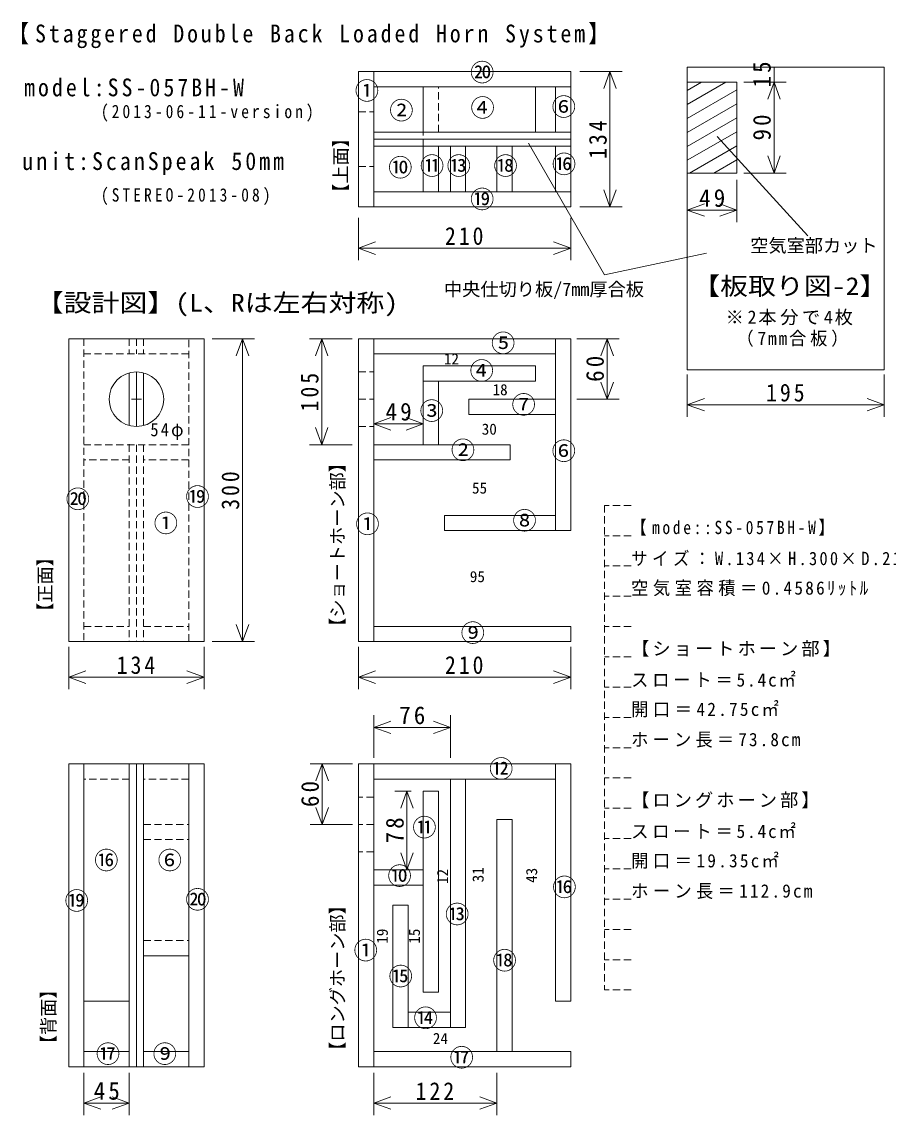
# Model space of a CAD drawing. Units: millimetres, scale not verified. Extents: x -988 to 367, y -526 to 557.
# Drawn here: x -988 to -130, y -526 to 557 of the extents above; entities that cross this region are included whole.
import ezdxf
from ezdxf.enums import TextEntityAlignment as Align

# ---------------------------------------------------------------- set-up
doc = ezdxf.new("R2010")
doc.units = ezdxf.units.MM
doc.header["$LTSCALE"] = 6
doc.linetypes.add('DASHED1', pattern=[1.8, 1.2, -0.6])
doc.layers.add('0-0', color=7, linetype='Continuous', lineweight=9)
doc.styles.add('ＭＳ ゴシック', font='')
doc.styles.get('ＭＳ ゴシック').set_extended_font_data('MS Gothic')

msp = doc.modelspace()

# ---------------------------------------------------------------- linework, layer by layer
at = {"layer": '0-0', "color": 4}
for p, q in [((-231.11, 512.126), (-273.11, 512.126)), ((-243.11, 497.126), (-243.11, 512.126)), ((-393.496, 507.638), (-435.496, 507.638)), ((-405.496, 507.638), (-411.652, 490.723)), ((-405.496, 373.638), (-405.496, 507.638)), ((-405.496, 507.638), (-399.34, 490.723)), ((-231.11, 497.126), (-273.11, 497.126)), ((-243.11, 497.126), (-249.267, 480.212)), ((-243.11, 407.126), (-243.11, 497.126)), ((-243.11, 497.126), (-236.954, 480.212)), ((-243.11, 407.126), (-249.267, 424.04)), ((-243.11, 407.126), (-236.954, 424.04)), ((-231.11, 407.126), (-273.11, 407.126)), ((-405.496, 373.638), (-411.652, 390.552)), ((-405.496, 373.638), (-399.34, 390.552)), ((-328.996, 358.433), (-328.996, 400.433)), ((-279.996, 358.433), (-279.996, 400.433)), ((-393.496, 373.638), (-435.496, 373.638)), ((-328.996, 370.433), (-312.082, 376.589)), ((-328.996, 370.433), (-279.996, 370.433)), ((-328.996, 370.433), (-312.082, 364.277)), ((-279.996, 370.433), (-296.911, 376.589)), ((-279.996, 370.433), (-296.911, 364.277)), ((-654.373, 320.74), (-654.373, 362.74)), ((-444.373, 320.74), (-444.373, 362.74)), ((-654.373, 332.74), (-637.458, 338.897)), ((-444.373, 332.74), (-461.287, 338.897)), ((-654.373, 332.74), (-444.373, 332.74)), ((-654.373, 332.74), (-637.458, 326.584)), ((-444.373, 332.74), (-461.287, 326.584)), ((-757.276, 243.078), (-799.276, 243.078)), ((-769.276, 243.078), (-775.432, 226.164)), ((-769.276, -56.922), (-769.276, 243.078)), ((-769.276, 243.078), (-763.119, 226.164)), ((-702.816, 243.078), (-660.816, 243.078)), ((-690.816, 243.078), (-696.973, 226.164)), ((-690.816, 243.078), (-690.816, 138.078)), ((-690.816, 243.078), (-684.66, 226.164)), ((-396.295, 243.078), (-438.295, 243.078)), ((-408.295, 243.078), (-414.452, 226.164)), ((-408.295, 183.078), (-408.295, 243.078)), ((-408.295, 243.078), (-402.139, 226.164)), ((-328.996, 165.602), (-328.996, 207.602)), ((-133.996, 165.602), (-133.996, 207.602)), ((-408.295, 183.078), (-414.452, 199.993)), ((-408.295, 183.078), (-402.139, 199.993)), ((-396.295, 183.078), (-438.295, 183.078)), ((-328.996, 177.602), (-312.082, 183.759)), ((-328.996, 177.602), (-133.996, 177.602)), ((-328.996, 177.602), (-312.082, 171.446)), ((-133.996, 177.602), (-150.911, 183.759)), ((-133.996, 177.602), (-150.911, 171.446)), ((-639.373, 170.753), (-639.373, 128.753)), ((-639.373, 158.753), (-622.458, 164.909)), ((-590.373, 158.753), (-607.287, 164.909)), ((-590.373, 170.753), (-590.373, 138.078)), ((-690.816, 138.078), (-696.973, 154.993)), ((-690.816, 138.078), (-684.66, 154.993)), ((-590.373, 158.753), (-639.373, 158.753)), ((-639.373, 158.753), (-622.458, 152.596)), ((-590.373, 158.753), (-607.287, 152.596)), ((-702.816, 138.078), (-660.816, 138.078)), ((-769.276, -56.922), (-775.432, -40.007)), ((-769.276, -56.922), (-763.119, -40.007)), ((-941.294, -104.22), (-941.294, -62.22)), ((-807.294, -104.22), (-807.294, -62.22)), ((-757.276, -56.922), (-799.276, -56.922)), ((-654.373, -104.22), (-654.373, -62.22)), ((-444.373, -104.22), (-444.373, -62.22)), ((-941.294, -92.22), (-924.379, -86.064)), ((-807.294, -92.22), (-824.208, -86.064)), ((-654.373, -92.22), (-637.458, -86.064)), ((-444.373, -92.22), (-461.287, -86.064)), ((-941.294, -92.22), (-807.294, -92.22)), ((-941.294, -92.22), (-924.379, -98.377)), ((-807.294, -92.22), (-824.208, -98.377)), ((-654.373, -92.22), (-444.373, -92.22)), ((-654.373, -92.22), (-637.458, -98.377)), ((-444.373, -92.22), (-461.287, -98.377)), ((-639.373, -129.997), (-639.373, -171.997)), ((-639.373, -141.997), (-622.458, -135.84)), ((-563.373, -141.997), (-580.287, -135.84)), ((-563.373, -129.997), (-563.373, -171.997)), ((-563.373, -141.997), (-639.373, -141.997)), ((-639.373, -141.997), (-622.458, -148.153)), ((-563.373, -141.997), (-580.287, -148.153)), ((-702.415, -178.103), (-660.415, -178.103)), ((-690.415, -178.103), (-696.571, -195.017)), ((-690.415, -178.103), (-690.415, -238.103)), ((-690.415, -178.103), (-684.258, -195.017)), ((-618.486, -205.103), (-602.373, -205.103)), ((-606.486, -205.103), (-612.642, -222.017)), ((-606.486, -283.103), (-606.486, -205.103)), ((-606.486, -205.103), (-600.329, -222.017)), ((-690.415, -238.103), (-696.571, -221.188)), ((-690.415, -238.103), (-684.258, -221.188)), ((-702.415, -238.103), (-660.415, -238.103)), ((-606.486, -283.103), (-612.642, -266.188)), ((-606.486, -283.103), (-600.329, -266.188)), ((-618.486, -283.103), (-602.373, -283.103)), ((-926.294, -526.03), (-926.294, -484.03)), ((-881.294, -526.03), (-881.294, -484.03)), ((-639.373, -526.03), (-639.373, -484.03)), ((-517.373, -526.03), (-517.373, -484.03)), ((-926.294, -514.03), (-909.379, -507.874)), ((-881.294, -514.03), (-898.208, -507.874)), ((-639.373, -514.03), (-622.458, -507.874)), ((-517.373, -514.03), (-534.287, -507.874)), ((-926.294, -514.03), (-881.294, -514.03)), ((-926.294, -514.03), (-909.379, -520.187)), ((-881.294, -514.03), (-898.208, -520.187)), ((-639.373, -514.03), (-517.373, -514.03)), ((-639.373, -514.03), (-622.458, -520.187)), ((-517.373, -514.03), (-534.287, -520.187))]:
    msp.add_line(p, q, dxfattribs=at)
at = {"layer": '0-0'}
for p, q in [((-639.373, 507.638), (-639.373, 373.638)), ((-444.373, 492.638), (-639.373, 492.638)), ((-590.373, 447.638), (-590.373, 492.638)), ((-479.373, 447.638), (-479.373, 492.638)), ((-459.373, 447.638), (-459.373, 492.638)), ((-279.996, 497.126), (-328.996, 497.126)), ((-328.996, 475.162), (-290.953, 497.126)), ((-328.996, 489.018), (-314.953, 497.126)), ((-328.996, 461.305), (-279.996, 489.595)), ((-279.996, 497.126), (-279.996, 407.126)), ((-328.996, 447.449), (-279.996, 475.739)), ((-328.996, 433.592), (-279.996, 461.882)), ((-444.373, 447.638), (-639.373, 447.638)), ((-328.996, 419.736), (-279.996, 448.026)), ((-639.373, 440.638), (-444.373, 440.638)), ((-639.373, 433.638), (-444.373, 433.638)), ((-590.373, 388.638), (-590.373, 433.638)), ((-575.373, 388.638), (-575.373, 433.638)), ((-563.373, 388.638), (-563.373, 433.638)), ((-548.373, 388.638), (-548.373, 433.638)), ((-517.373, 388.638), (-517.373, 433.638)), ((-502.373, 388.638), (-502.373, 433.638)), ((-459.373, 388.638), (-459.373, 433.638)), ((-326.837, 407.126), (-279.996, 434.17)), ((-302.837, 407.126), (-279.996, 420.313)), ((-279.996, 407.126), (-328.996, 407.126)), ((-639.373, 388.638), (-444.373, 388.638)), ((-639.373, 243.078), (-639.373, -56.922)), ((-459.373, 53.078), (-459.373, 243.078)), ((-444.373, 53.078), (-444.373, 243.078)), ((-459.373, 228.078), (-639.373, 228.078)), ((-881.294, 209.155), (-881.294, 157.002)), ((-874.294, 156.078), (-874.294, 210.078)), ((-867.294, 209.155), (-867.294, 157.002)), ((-590.373, 216.078), (-590.373, 138.078)), ((-479.373, 216.078), (-590.373, 216.078)), ((-479.373, 201.078), (-479.373, 216.078)), ((-479.373, 201.078), (-590.373, 201.078)), ((-575.373, 201.078), (-575.373, 138.078)), ((-874.294, 188.078), (-874.294, 178.078)), ((-869.294, 183.078), (-879.294, 183.078)), ((-459.373, 168.078), (-545.373, 168.078)), ((-881.294, 138.44), (-881.294, 138.078)), ((-504.373, 138.078), (-639.373, 138.078)), ((-504.373, 123.078), (-504.373, 138.078)), ((-504.373, 123.078), (-639.373, 123.078)), ((-569.373, 68.078), (-459.373, 68.078)), ((-569.373, 68.078), (-569.373, 53.078)), ((-569.373, 53.078), (-444.373, 53.078)), ((-639.373, -41.922), (-444.373, -41.922)), ((-444.373, -56.922), (-444.373, -41.922)), ((-654.373, -56.922), (-444.373, -56.922)), ((-926.294, -178.103), (-926.294, -478.103)), ((-881.294, -178.103), (-881.294, -478.103)), ((-874.294, -178.103), (-874.294, -478.103)), ((-867.294, -178.103), (-867.294, -478.103)), ((-822.294, -478.103), (-822.294, -178.103)), ((-639.373, -178.103), (-639.373, -478.103)), ((-459.373, -413.103), (-459.373, -178.103)), ((-444.373, -413.103), (-444.373, -178.103)), ((-459.373, -193.103), (-639.373, -193.103)), ((-563.373, -193.103), (-563.373, -439.103)), ((-548.373, -193.103), (-548.373, -439.103)), ((-575.373, -205.103), (-590.373, -205.103)), ((-590.373, -205.103), (-590.373, -404.103)), ((-575.373, -205.103), (-575.373, -404.103)), ((-502.373, -233.103), (-517.373, -233.103)), ((-517.373, -463.103), (-517.373, -233.103)), ((-502.373, -463.103), (-502.373, -233.103)), ((-590.373, -283.103), (-639.373, -283.103)), ((-590.373, -298.103), (-639.373, -298.103)), ((-605.373, -318.103), (-620.373, -318.103)), ((-620.373, -318.103), (-620.373, -439.103)), ((-605.373, -318.103), (-605.373, -439.103)), ((-867.294, -368.103), (-822.294, -368.103)), ((-590.373, -404.103), (-575.373, -404.103)), ((-881.294, -413.103), (-926.294, -413.103)), ((-459.373, -413.103), (-444.373, -413.103)), ((-605.373, -424.103), (-563.373, -424.103)), ((-620.373, -439.103), (-548.373, -439.103)), ((-926.294, -463.103), (-881.294, -463.103)), ((-867.294, -463.103), (-822.294, -463.103)), ((-639.373, -463.103), (-444.373, -463.103)), ((-444.373, -478.103), (-444.373, -463.103)), ((-654.373, -478.103), (-444.373, -478.103))]:
    msp.add_line(p, q, dxfattribs=at)
at = {"layer": '0-0', "linetype": 'DASHED1'}
for p, q in [((-575.373, 447.638), (-575.373, 492.638)), ((-654.373, 467.638), (-639.373, 467.638)), ((-590.373, 433.638), (-590.373, 447.638)), ((-654.373, 413.638), (-639.373, 413.638)), ((-926.294, 243.078), (-926.294, -56.922)), ((-881.294, 243.078), (-881.294, 228.078)), ((-874.294, 243.078), (-874.294, 228.078)), ((-867.294, 243.078), (-867.294, 228.078)), ((-822.294, -56.922), (-822.294, 243.078)), ((-822.294, 228.078), (-926.294, 228.078)), ((-654.373, 210.078), (-639.373, 210.078)), ((-654.373, 183.078), (-639.373, 183.078)), ((-654.373, 156.078), (-639.373, 156.078)), ((-822.294, 138.078), (-926.294, 138.078)), ((-881.294, 138.078), (-881.294, -56.922)), ((-874.294, 138.078), (-874.294, -56.922)), ((-867.294, 138.078), (-867.294, -56.922)), ((-881.294, 123.078), (-926.294, 123.078)), ((-822.294, 123.078), (-867.294, 123.078)), ((-384.541, 77.953), (-410.997, 77.953)), ((-410.997, 77.953), (-410.997, -402.047)), ((-384.541, 47.953), (-410.997, 47.953)), ((-384.541, 17.953), (-410.997, 17.953)), ((-384.541, -12.047), (-410.997, -12.047)), ((-926.294, -41.922), (-881.294, -41.922)), ((-867.294, -41.922), (-822.294, -41.922)), ((-384.541, -42.047), (-410.997, -42.047)), ((-384.541, -72.047), (-410.997, -72.047)), ((-384.541, -102.047), (-410.997, -102.047)), ((-384.541, -132.047), (-410.997, -132.047)), ((-384.541, -162.047), (-410.997, -162.047)), ((-881.294, -193.103), (-926.294, -193.103)), ((-822.294, -193.103), (-867.294, -193.103)), ((-384.541, -192.047), (-410.997, -192.047)), ((-639.373, -211.103), (-654.373, -211.103)), ((-384.541, -222.047), (-410.997, -222.047)), ((-867.294, -238.103), (-822.294, -238.103)), ((-639.373, -238.103), (-654.373, -238.103)), ((-867.294, -253.103), (-822.294, -253.103)), ((-384.541, -252.047), (-410.997, -252.047)), ((-639.373, -265.103), (-654.373, -265.103)), ((-384.541, -282.047), (-410.997, -282.047)), ((-384.541, -312.047), (-410.997, -312.047)), ((-384.541, -342.047), (-410.997, -342.047)), ((-867.294, -353.103), (-822.294, -353.103)), ((-384.541, -372.047), (-410.997, -372.047)), ((-384.541, -402.047), (-410.997, -402.047))]:
    msp.add_line(p, q, dxfattribs=at)
at = {"layer": '0-0', "color": 6}
for p, q in [((-486.168, 436.783), (-410.923, 306.456)), ((-299.456, 443.254), (-209.531, 344.822)), ((-410.923, 306.456), (-309.816, 327.827))]:
    msp.add_line(p, q, dxfattribs=at)
at = {"layer": '0-0'}
for points in [[(-328.996, 212.126), (-133.996, 212.126), (-133.996, 512.126), (-328.996, 512.126)], [(-654.373, 373.638), (-444.373, 373.638), (-444.373, 507.638), (-654.373, 507.638)], [(-941.294, -56.922), (-807.294, -56.922), (-807.294, 243.078), (-941.294, 243.078)], [(-941.294, -478.103), (-807.294, -478.103), (-807.294, -178.103), (-941.294, -178.103)]]:
    msp.add_lwpolyline(points, close=True, dxfattribs=at)
for points in [[(-444.373, 243.078), (-654.373, 243.078), (-654.373, -56.922)], [(-459.373, 183.078), (-545.373, 183.078), (-545.373, 168.078)], [(-444.373, -178.103), (-654.373, -178.103), (-654.373, -478.103)]]:
    msp.add_lwpolyline(points, dxfattribs=at)
msp.add_circle((-874.294, 183.078), 27, dxfattribs=at)

# ---------------------------------------------------------------- texts
at = {"layer": '0-0', "color": 5, "style": 'ＭＳ ゴシック'}
for s, p in [('⑳', (-544.016, 492.756)), ('①', (-658.11, 474.567)), ('②', (-623.974, 455.076)), ('④', (-543.603, 457.726)), ('⑥', (-463.233, 458.609)), ('⑩', (-625.039, 398.504)), ('⑪', (-593.622, 400.157)), ('⑬', (-567.165, 400.157)), ('⑱', (-520.866, 400.157)), ('⑯', (-462.992, 401.811)), ('⑲', (-544.016, 367.087)), ('⑤', (-523.29, 224.563)), ('④', (-544.487, 197.184)), ('⑦', (-502.977, 163.623)), ('③', (-593.945, 157.44)), ('②', (-563.034, 118.58)), ('⑥', (-463.233, 117.697)), ('⑲', (-825.81, 72.309)), ('⑳', (-944.271, 70.074)), ('①', (-857.137, 46.158)), ('①', (-657.535, 45.275)), ('⑧', (-502.093, 48.808)), ('⑨', (-553.319, -62.474)), ('⑫', (-525.189, -197.021)), ('⑪', (-601.182, -255.134)), ('⑯', (-916.063, -287.717)), ('⑥', (-853.228, -287.717)), ('⑩', (-625.768, -303.189)), ('⑯', (-462.606, -314.364)), ('⑲', (-945.388, -327.775)), ('⑳', (-825.81, -326.657)), ('⑬', (-568.773, -341.185)), ('①', (-659.295, -376.947)), ('⑱', (-521.836, -387.005)), ('⑮', (-624.651, -402.651)), ('⑭', (-600.065, -444)), ('⑰', (-914.409, -479.528)), ('⑨', (-858.189, -479.528)), ('⑰', (-564.303, -483.115))]:
    msp.add_text(s, height=17.6, dxfattribs=at).set_placement(p, align=Align.BOTTOM_LEFT)
at = {"layer": '0-0', "color": 6, "style": 'ＭＳ ゴシック'}
for s, p in [('【上面】', (-661.417, 378.661)), ('【ショートホーン部】', (-664.724, -51.26)), ('【正面】', (-954.094, -36.378)), ('【ロングホーン部】', (-664.724, -471.26)), ('【背面】', (-950.787, -464.646))]:
    msp.add_text(s, height=13.2, rotation=90, dxfattribs=at).set_placement(p, align=Align.BOTTOM_LEFT)
for s, p in [('空気室部カット', (-266.646, 324.772)), ('中央仕切り板/7mm厚合板', (-569.808, 281.532))]:
    msp.add_text(s, height=13.2, dxfattribs=at).set_placement(p, align=Align.BOTTOM_LEFT)
at = {"layer": '0-0', "style": 'ＭＳ ゴシック', "width": 1.15}
for s, p in [('【板取り図-2】', (-324.094, 281.102)), ('【設計図】(L、Rは左右対称)', (-973.937, 264.567))]:
    msp.add_text(s, height=17.6, dxfattribs=at).set_placement(p, align=Align.BOTTOM_LEFT)
at = {"layer": '0-0', "style": 'ＭＳ ゴシック'}
for s, p in [('12', (-569.925, 214.27)), ('18', (-521.758, 183.764)), ('30', (-532.461, 144.694)), ('55', (-542.095, 86.358)), ('95', (-544.236, -1.414)), ('24', (-580.832, -458.86))]:
    msp.add_text(s, height=11, dxfattribs=at).set_placement(p, align=Align.BOTTOM_LEFT)
for s, p in [('31', (-527.294, -295.457)), ('12', (-562.428, -297.13)), ('43', (-474.313, -296.015)), ('19', (-622.101, -356.245)), ('15', (-590.313, -356.245))]:
    msp.add_text(s, height=11, rotation=90, dxfattribs=at).set_placement(p, align=Align.BOTTOM_LEFT)
at = {"layer": '0-0', "attachment_point": 7, "style": 'ＭＳ ゴシック'}
for s, insert, char_height in [('\\T1.27;\\W0.9;【Staggered\\~Double\\~Back\\~Loaded\\~Horn\\~System】', (-1002.047, 530.787), 17.6), ('\\T1.28;\\W0.9;model:SS-057BH-W', (-985.512, 482.835), 17.6), ('\\T1.4;\\W0.85;(2013-06-11-version)', (-909.449, 458.031), 13.2), ('\\T1.28;\\W0.9;unit:ScanSpeak\\~50mm', (-987.165, 405.118), 17.6), ('\\T1.4;\\W0.85;(STEREO-2013-08)', (-909.449, 375.354), 13.2), ('\\T1.27;\\W0.95;49', (-317.246, 373.433), 17.6), ('\\T1.27;\\W0.9;210', (-568.873, 335.74), 17.6), ('\\T1.2;※2本分で4枚', (-291.024, 256.299), 13.2), ('\\T1.22;\\W0.95;（7mm合板）', (-280.312, 235.098), 13.2), ('\\T1.27;\\W0.9;195', (-250.996, 180.602), 17.6), ('\\T1.27;\\W0.95;49', (-627.623, 161.753), 17.6), ('\\T1.27;\\W0.9;54φ', (-860.476, 142.791), 13.2), ('\\T1.35;\\W0.85;【mode::SS-057BH-W】', (-384.541, 47.953), 13.2), ('\\T1.28;\\W0.9;サイズ：W.134×H.300×D.210', (-384.541, 17.953), 13.2), ('\\T1.26;\\W0.95;空気室容積＝0.4586ﾘｯﾄﾙ', (-384.541, -12.047), 13.2), ('\\T1.17;【ショートホーン部】', (-384.541, -72.047), 13.2), ('\\T1.27;\\W0.9;134', (-893.794, -89.22), 17.6), ('\\T1.27;\\W0.9;210', (-568.873, -89.22), 17.6), ('\\T1.22;\\W0.95;スロート＝5.4c㎡', (-384.541, -102.047), 13.2), ('\\T1.26;\\W0.95;開口＝42.75c㎡', (-384.541, -132.047), 13.2), ('\\T1.27;\\W0.95;76', (-614.123, -138.997), 17.6), ('\\T1.24;\\W0.95;ホーン長＝73.8cm', (-384.541, -162.047), 13.2), ('\\T1.17;【ロングホーン部】', (-384.541, -222.047), 13.2), ('\\T1.22;\\W0.95;スロート＝5.4c㎡', (-384.541, -252.047), 13.2), ('\\T1.26;\\W0.95;開口＝19.35c㎡', (-384.541, -282.047), 13.2), ('\\T1.25;\\W0.95;ホーン長＝112.9cm', (-384.541, -312.047), 13.2), ('\\T1.27;\\W0.95;45', (-916.544, -511.03), 17.6), ('\\T1.27;\\W0.9;122', (-597.873, -511.03), 17.6)]:
    msp.add_mtext(s, dxfattribs=dict(at, insert=insert, char_height=char_height))
at = {"layer": '0-0', "char_height": 17.6, "attachment_point": 7, "rotation": 90, "style": 'ＭＳ ゴシック'}
for s, insert in [('\\T1.27;\\W0.95;15', (-246.11, 491.876)), ('\\T1.27;\\W0.9;134', (-408.496, 421.138)), ('\\T1.27;\\W0.95;90', (-246.11, 439.376)), ('\\T1.27;\\W0.95;60', (-411.295, 200.328)), ('\\T1.27;\\W0.9;105', (-693.816, 171.078)), ('\\T1.27;\\W0.9;300', (-772.276, 73.578)), ('\\T1.27;\\W0.95;60', (-693.415, -220.853)), ('\\T1.27;\\W0.95;78', (-609.486, -256.853))]:
    msp.add_mtext(s, dxfattribs=dict(at, insert=insert))

doc.saveas('drawing.dxf')
